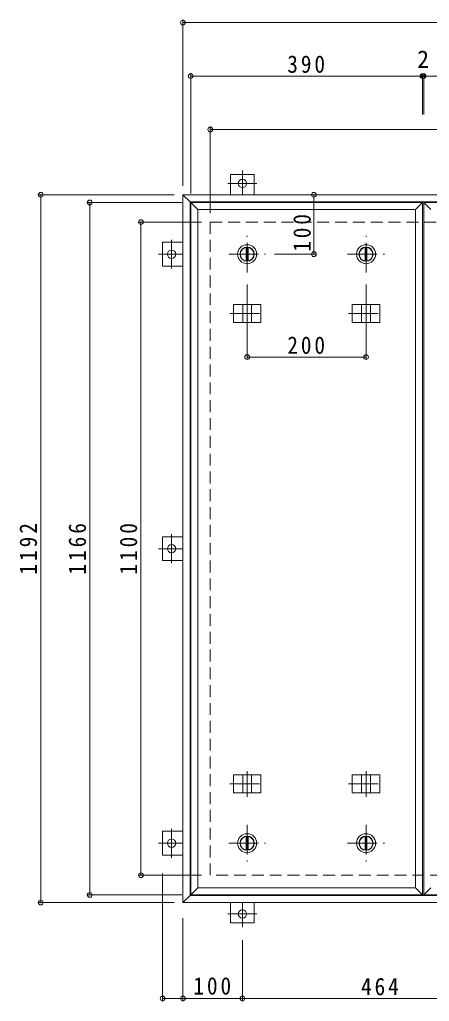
# Model space of a CAD drawing. Units: millimetres at full size, sheet at 1:10. Extents: x -2570 to 2371, y -1962 to 1382.
# Drawn here: x -2152 to -1463, y -302 to 1352 of the extents above; entities that cross this region are included whole.
import ezdxf
from ezdxf.enums import TextEntityAlignment as Align

# ---------------------------------------------------------------- set-up
doc = ezdxf.new("R2010")
doc.units = ezdxf.units.MM
doc.header["$LTSCALE"] = 10
doc.header["$PDMODE"] = 32
doc.header["$PDSIZE"] = 8
doc.linetypes.add('CHAIN1', pattern=[8, 5, -1, 1, -1])
doc.linetypes.add('DASHED2', pattern=[3, 2, -1])
for name, color, linetype, lineweight in [('0-1_躯体', 2, 'DASHED2', 9), ('0-2_仕上', 4, 'Continuous', 9), ('0-3_建具', 4, 'Continuous', 9), ('0-C', 2, 'Continuous', 9), ('0-E', 3, 'Continuous', 9), ('0-F', 7, 'Continuous', 9)]:
    doc.layers.add(name, color=color, linetype=linetype, lineweight=lineweight)
doc.styles.add('ＭＳ ゴシック', font='')
doc.styles.get('ＭＳ ゴシック').set_extended_font_data('MS Gothic')

msp = doc.modelspace()

# ---------------------------------------------------------------- linework, layer by layer
at = {"layer": '0-1_躯体'}
for p, q in [((-1831.46, 1010.53), (-331.46, 1010.53)), ((-1831.46, -89.47), (-1831.46, 1010.53)), ((-331.46, -89.47), (-1831.46, -89.47))]:
    msp.add_line(p, q, dxfattribs=at)
at = {"layer": '0-2_仕上'}
for p, q in [((-1864.46, -122.47), (-1864.46, 1043.53)), ((-1474.46, -122.47), (-1474.46, 1043.53)), ((-1472.46, -122.47), (-1472.46, 1043.53)), ((-1852.46, -110.47), (-1852.46, 1031.53)), ((-1486.46, -110.47), (-1486.46, 1031.53))]:
    msp.add_line(p, q, dxfattribs=at)
for points in [[(-1852.46, 1031.53), (-1864.46, 1043.53), (-1474.46, 1043.53)], [(-1852.46, 1031.53), (-1486.46, 1031.53), (-1474.46, 1043.53)], [(-1460.46, 1031.53), (-1472.46, 1043.53), (-1082.46, 1043.53)], [(-1852.46, -110.47), (-1864.46, -122.47), (-1474.46, -122.47)], [(-1852.46, -110.47), (-1486.46, -110.47), (-1474.46, -122.47)], [(-1460.46, -110.47), (-1472.46, -122.47), (-1082.46, -122.47)]]:
    msp.add_lwpolyline(points, dxfattribs=at)
at = {"layer": '0-3_建具', "color": 2}
for p, q in [((-1877.46, 1056.53), (-1865.46, 1044.53)), ((-1877.46, 1056.53), (-285.46, 1056.53)), ((-1877.46, -135.47), (-1877.46, 1056.53)), ((-1865.46, 1044.53), (-297.46, 1044.53)), ((-1865.46, -123.47), (-1865.46, 1044.53)), ((-1865.46, -123.47), (-1877.46, -135.47)), ((-297.46, -123.47), (-1865.46, -123.47)), ((-285.46, -135.47), (-1877.46, -135.47))]:
    msp.add_line(p, q, dxfattribs=at)
at = {"layer": '0-3_建具', "linetype": 'CHAIN1'}
for p, q in [((-1769.46, 878.65), (-1769.46, 835.41)), ((-1569.46, 878.65), (-1569.46, 835.41)), ((-1798.87, 856.53), (-1740.05, 856.53)), ((-1598.87, 856.53), (-1540.05, 856.53)), ((-1769.46, 42.41), (-1769.46, 85.65)), ((-1569.46, 42.41), (-1569.46, 85.65)), ((-1798.87, 64.53), (-1740.05, 64.53)), ((-1598.87, 64.53), (-1540.05, 64.53))]:
    msp.add_line(p, q, dxfattribs=at)
at = {"layer": '0-3_建具'}
for p, q in [((-1792.54, 871.53), (-1792.54, 841.53)), ((-1792.54, 871.53), (-1746.37, 871.53)), ((-1776.96, 871.53), (-1776.96, 841.53)), ((-1761.96, 871.53), (-1761.96, 841.53)), ((-1746.37, 871.53), (-1746.37, 841.53)), ((-1592.54, 871.53), (-1592.54, 841.53)), ((-1592.54, 871.53), (-1546.37, 871.53)), ((-1576.96, 871.53), (-1576.96, 841.53)), ((-1561.96, 871.53), (-1561.96, 841.53)), ((-1546.37, 871.53), (-1546.37, 841.53)), ((-1792.54, 841.53), (-1746.37, 841.53)), ((-1592.54, 841.53), (-1546.37, 841.53)), ((-1792.54, 49.53), (-1792.54, 79.53)), ((-1792.54, 79.53), (-1746.37, 79.53)), ((-1776.96, 49.53), (-1776.96, 79.53)), ((-1761.96, 49.53), (-1761.96, 79.53)), ((-1746.37, 49.53), (-1746.37, 79.53)), ((-1592.54, 49.53), (-1592.54, 79.53)), ((-1592.54, 79.53), (-1546.37, 79.53)), ((-1576.96, 49.53), (-1576.96, 79.53)), ((-1561.96, 49.53), (-1561.96, 79.53)), ((-1546.37, 49.53), (-1546.37, 79.53)), ((-1792.54, 49.53), (-1746.37, 49.53)), ((-1592.54, 49.53), (-1546.37, 49.53))]:
    msp.add_line(p, q, dxfattribs=at)
at = {"layer": '0-C', "linetype": 'CHAIN1'}
for p, q in [((-1769.46, 925.53), (-1769.46, 987.53)), ((-1569.46, 925.53), (-1569.46, 987.53)), ((-1800.46, 956.53), (-1738.46, 956.53)), ((-1600.46, 956.53), (-1538.46, 956.53)), ((-1769.46, -4.47), (-1769.46, -66.47)), ((-1569.46, -4.47), (-1569.46, -66.47)), ((-1800.46, -35.47), (-1738.46, -35.47)), ((-1600.46, -35.47), (-1538.46, -35.47))]:
    msp.add_line(p, q, dxfattribs=at)
at = {"layer": '0-C'}
for p, q in [((-1770.96, 967.93), (-1770.96, 945.13)), ((-1767.96, 967.93), (-1767.96, 945.13)), ((-1570.96, 967.93), (-1570.96, 945.13)), ((-1567.96, 967.93), (-1567.96, 945.13)), ((-1770.96, -46.87), (-1770.96, -24.07)), ((-1767.96, -46.87), (-1767.96, -24.07)), ((-1570.96, -46.87), (-1570.96, -24.07)), ((-1567.96, -46.87), (-1567.96, -24.07))]:
    msp.add_line(p, q, dxfattribs=at)
for centre, radius in [((-1769.46, 956.53), 16), ((-1769.46, 956.53), 12), ((-1769.46, 956.53), 11.5), ((-1569.46, 956.53), 16), ((-1569.46, 956.53), 12), ((-1569.46, 956.53), 11.5), ((-1769.46, -35.47), 16), ((-1769.46, -35.47), 12), ((-1769.46, -35.47), 11.5), ((-1569.46, -35.47), 16), ((-1569.46, -35.47), 12), ((-1569.46, -35.47), 11.5)]:
    msp.add_circle(centre, radius, dxfattribs=at)
at = {"layer": '0-E', "linetype": 'CHAIN1'}
for p, q in [((-1777.46, 1097.71), (-1777.46, 1056.53)), ((-1753.08, 1075.73), (-1801.83, 1075.73)), ((-1896.66, 980.91), (-1896.66, 932.16)), ((-1918.63, 956.53), (-1877.46, 956.53)), ((-1896.66, 484.91), (-1896.66, 436.16)), ((-1918.63, 460.53), (-1877.46, 460.53)), ((-1896.66, -11.09), (-1896.66, -59.85)), ((-1918.63, -35.47), (-1877.46, -35.47)), ((-1777.46, -176.64), (-1777.46, -135.47)), ((-1801.83, -154.67), (-1753.08, -154.67))]:
    msp.add_line(p, q, dxfattribs=at)
at = {"layer": '0-E'}
for p, q in [((-1797.46, 1090.73), (-1757.46, 1090.73)), ((-1797.46, 1090.73), (-1797.46, 1056.53)), ((-1757.46, 1090.73), (-1757.46, 1056.53)), ((-1911.66, 936.53), (-1911.66, 976.53)), ((-1911.66, 976.53), (-1877.46, 976.53)), ((-1911.66, 936.53), (-1877.46, 936.53)), ((-1911.66, 440.53), (-1911.66, 480.53)), ((-1911.66, 480.53), (-1877.46, 480.53)), ((-1911.66, 440.53), (-1877.46, 440.53)), ((-1911.66, -55.47), (-1911.66, -15.47)), ((-1911.66, -15.47), (-1877.46, -15.47)), ((-1911.66, -55.47), (-1877.46, -55.47)), ((-1797.46, -169.67), (-1797.46, -135.47)), ((-1757.46, -169.67), (-1757.46, -135.47)), ((-1757.46, -169.67), (-1797.46, -169.67))]:
    msp.add_line(p, q, dxfattribs=at)
for centre in [(-1777.46, 1075.73), (-1896.66, 956.53), (-1896.66, 460.53), (-1896.66, -35.47), (-1777.46, -154.67)]:
    msp.add_circle(centre, 7, dxfattribs=at)
at = {"layer": '0-F'}
for p, q in [((-1877.46, 1071.53), (-1877.46, 1351.53)), ((-1877.46, 1346.53), (-285.46, 1346.53)), ((-1864.46, 1058.53), (-1864.46, 1261.53)), ((-1474.46, 1259.53), (-1474.46, 1191.73)), ((-1472.46, 1259.53), (-1472.46, 1191.73)), ((-1864.46, 1256.53), (-1474.46, 1256.53)), ((-1474.46, 1256.53), (-1472.46, 1256.53)), ((-1472.46, 1256.53), (-1082.46, 1256.53)), ((-1831.46, 1025.53), (-1831.46, 1171.53)), ((-1831.46, 1166.53), (-331.46, 1166.53)), ((-1892.46, 1056.53), (-2121.71, 1056.53)), ((-2116.71, -135.47), (-2116.71, 1056.53)), ((-1879.46, 1043.53), (-2039.25, 1043.53)), ((-2034.25, -122.47), (-2034.25, 1043.53)), ((-1657.15, 1056.53), (-1657.15, 956.53)), ((-1846.46, 1010.53), (-1953.08, 1010.53)), ((-1948.08, -89.47), (-1948.08, 1010.53)), ((-1654.15, 956.53), (-1723.28, 956.53)), ((-1769.46, 780.23), (-1769.46, 905.53)), ((-1569.46, 780.23), (-1569.46, 905.53)), ((-1769.46, 783.23), (-1569.46, 783.23)), ((-1846.46, -89.47), (-1953.08, -89.47)), ((-1911.66, -301.83), (-1911.66, -86.68)), ((-1879.46, -122.47), (-2039.25, -122.47)), ((-1892.46, -135.47), (-2121.71, -135.47)), ((-1877.46, -161.68), (-1877.46, -301.83)), ((-1777.46, -198.98), (-1777.46, -301.83)), ((-1911.66, -296.83), (-1877.46, -296.83)), ((-1877.46, -296.83), (-1777.46, -296.83)), ((-1777.46, -296.83), (-1313.46, -296.83))]:
    msp.add_line(p, q, dxfattribs=at)
for p in [(-1877.46, 1346.53), (-1864.46, 1256.53), (-1474.46, 1256.53), (-1472.46, 1256.53), (-1831.46, 1166.53), (-2116.71, 1056.53), (-1657.15, 1056.53), (-2034.25, 1043.53), (-1948.08, 1010.53), (-1657.15, 956.53), (-1769.46, 783.23), (-1569.46, 783.23), (-1948.08, -89.47), (-2116.71, -135.47), (-2034.25, -122.47), (-1911.66, -296.83), (-1877.46, -296.83), (-1777.46, -296.83)]:
    msp.add_point(p, dxfattribs=at)

# ---------------------------------------------------------------- texts
at = {"layer": '0-F', "color": 2, "style": 'ＭＳ ゴシック'}
msp.add_text('2', height=29.33, dxfattribs=at).set_placement((-1483.46, 1261.53), align=Align.BOTTOM_LEFT)
at = {"layer": '0-F', "color": 2, "char_height": 29.33, "attachment_point": 7, "style": 'ＭＳ ゴシック'}
for s, insert in [('\\T1.27;\\W0.9;390', (-1701.96, 1261.53)), ('\\T1.27;\\W0.9;200', (-1701.96, 788.23)), ('\\T1.27;\\W0.9;100', (-1859.96, -290.83)), ('\\T1.27;\\W0.9;464', (-1577.96, -291.83))]:
    msp.add_mtext(s, dxfattribs=dict(at, insert=insert))
at = {"layer": '0-F', "color": 2, "char_height": 29.33, "attachment_point": 7, "rotation": 90, "style": 'ＭＳ ゴシック'}
for s, insert in [('\\T1.27;\\W0.9;100', (-1662.15, 960.54)), ('\\T1.28;\\W0.9;1192', (-2122.71, 416.78)), ('\\T1.28;\\W0.9;1166', (-2040.25, 416.78)), ('\\T1.28;\\W0.9;1100', (-1954.08, 416.78))]:
    msp.add_mtext(s, dxfattribs=dict(at, insert=insert))

doc.saveas('drawing.dxf')
